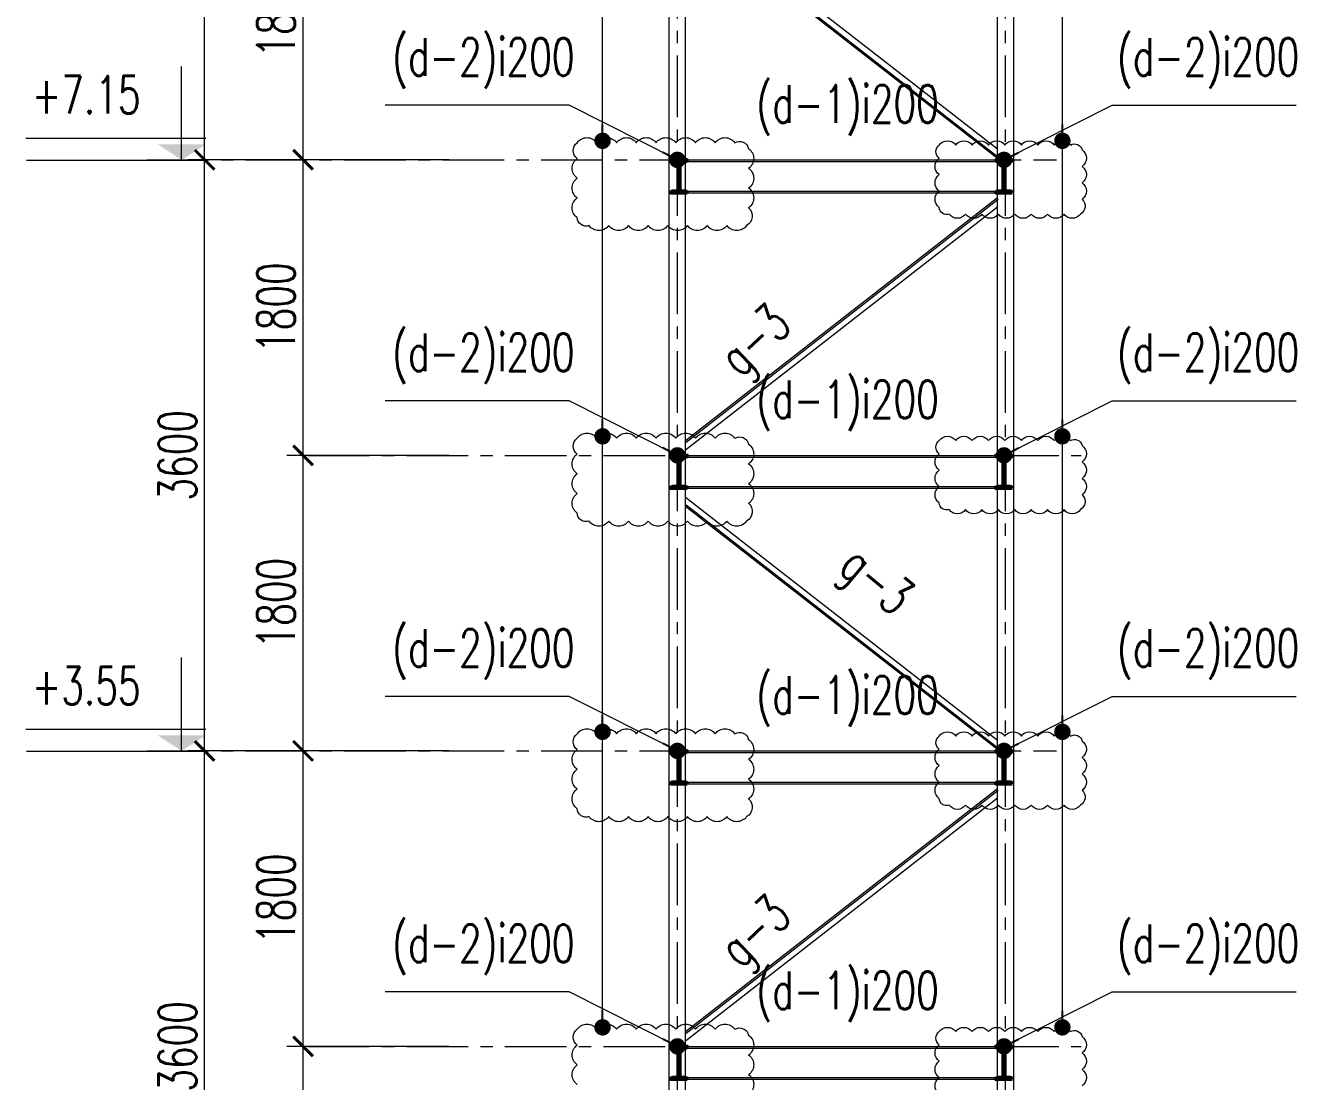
# Model space of a CAD drawing. Header units: millimetres. Extents: x 61738 to 439738, y 60858 to 151243.
# Drawn here: x 376531 to 384380, y 93832 to 100261 of the extents above; entities that cross this region are included whole.
import ezdxf
from ezdxf.enums import TextEntityAlignment as Align

# ---------------------------------------------------------------- set-up
doc = ezdxf.new("R2010")
doc.units = ezdxf.units.MM
doc.linetypes.add('CENTER', pattern=[2, 1.25, -0.25, 0.25, -0.25])
for name, color, linetype, lineweight in [('10-TEXT', 4, 'Continuous', 15), ('2-THEP2', 6, 'Continuous', 50), ('3-THAY', 7, 'Continuous', 18), ('6-TRUC', 8, 'CENTER', 9), ('8-DIM', 8, 'Continuous', 15), ('9-SO HIEU', 8, 'Continuous', 15)]:
    doc.layers.add(name, color=color, linetype=linetype, lineweight=lineweight)
doc.layers.add('KICHTHUOC', color=8, linetype='Continuous')
doc.styles.add('A3 - Text 2.3', font='Vnsimli.shx', dxfattribs={"width": 0.7, "height": 230})
doc.styles.add('A3-Text 2.3', font='vnsimli.shx', dxfattribs={"width": 0.7, "height": 230, "bigfont": 'vn.shx'})
doc.styles.add('S1', font='vnsimli.shx', dxfattribs={"width": 0.75})
doc.dimstyles.new('A3-1-100', dxfattribs={"dimtxt": 200, "dimasz": 120, "dimexe": 100, "dimexo": 0, "dimgap": 50, "dimtad": 1, "dimdec": 0, "dimdsep": 49, "dimtxsty": 'A3-Text 2.3', "dimblk": 'ARCHTICK', "dimcen": 10, "dimdle": 100, "dimclrd": 8, "dimclre": 8, "dimclrt": 2, "dimadec": 0, "dimazin": 2, "dimtfac": 1, "dimtdec": 0, "dimtix": 1, "dimtmove": 1, "dimatfit": 3, "dimldrblk": 'DOT', "dimfxl": 1, "dimtolj": 1, "dimtzin": 0, "dimlwd": -1, "dimlwe": -1, "dimarcsym": 0})

# ---------------------------------------------------------------- blocks, each defined once
blk = doc.blocks.new('_ArchTick')
at = {"color": 0, "linetype": 'ByBlock', "const_width": 0.15}
blk.add_lwpolyline([(-0.5, -0.5), (0.5, 0.5)], dxfattribs=at)
blk = doc.blocks.new('*D389')
at = {"layer": '8-DIM', "color": 8, "linetype": 'ByBlock', "ltscale": 100, "transparency": 16777216}
blk.add_line((377620.1, 92144.2), (377620.1, 95944.2), dxfattribs=at)
at = {"layer": '8-DIM', "color": 8, "ltscale": 100, "transparency": 16777216}
for p, q in [((379110, 95844.2), (377520.1, 95844.2)), ((379110, 92244.2), (377520.1, 92244.2))]:
    blk.add_line(p, q, dxfattribs=at)
at = {"layer": 'Defpoints', "color": 0, "ltscale": 100, "transparency": 16777216}
for p in [(377620.1, 95844.2), (379110, 95844.2), (379110, 92244.2)]:
    blk.add_point(p, dxfattribs=at)
at = {"layer": '8-DIM', "color": 8, "ltscale": 100, "transparency": 16777216, "xscale": 120, "yscale": 120, "zscale": 120}
for p, rotation in [((377620.1, 95844.2), 90), ((377620.1, 92244.2), 270)]:
    blk.add_blockref('_ArchTick', p, dxfattribs=dict(at, rotation=rotation))
at = {"layer": '8-DIM', "color": 2, "ltscale": 100, "transparency": 16777216, "insert": (377455.1, 94044.2), "char_height": 230, "attachment_point": 5, "rotation": 90, "style": 'A3-Text 2.3'}
blk.add_mtext('\\A1;3600', dxfattribs=at)
blk = doc.blocks.new('_Dot')
at = {"color": 0, "linetype": 'ByBlock', "lineweight": -2}
blk.add_line((-0.5, 0), (-1, 0), dxfattribs=at)
at = {"color": 0, "linetype": 'ByBlock', "const_width": 0.5}
blk.add_lwpolyline([(-0.25, 0, 1), (0.25, 0, 1)], format="xyb", close=True, dxfattribs=at)
blk = doc.blocks.new('*D390')
at = {"layer": '8-DIM', "color": 8, "linetype": 'ByBlock', "ltscale": 100, "transparency": 16777216}
blk.add_line((378220.1, 92144.2), (378220.1, 94144.2), dxfattribs=at)
at = {"layer": '8-DIM', "color": 8, "ltscale": 100, "transparency": 16777216}
for p, q in [((379110, 94044.2), (378120.1, 94044.2)), ((379110, 92244.2), (378120.1, 92244.2))]:
    blk.add_line(p, q, dxfattribs=at)
at = {"layer": 'Defpoints', "color": 0, "ltscale": 100, "transparency": 16777216}
for p in [(378220.1, 94044.2), (379110, 94044.2), (379110, 92244.2)]:
    blk.add_point(p, dxfattribs=at)
at = {"layer": '8-DIM', "color": 8, "ltscale": 100, "transparency": 16777216, "xscale": 120, "yscale": 120, "zscale": 120}
for p, rotation in [((378220.1, 94044.2), 90), ((378220.1, 92244.2), 270)]:
    blk.add_blockref('_ArchTick', p, dxfattribs=dict(at, rotation=rotation))
at = {"layer": '8-DIM', "color": 2, "ltscale": 100, "transparency": 16777216, "insert": (378055.1, 93144.2), "char_height": 230, "attachment_point": 5, "rotation": 90, "style": 'A3-Text 2.3'}
blk.add_mtext('\\A1;1800', dxfattribs=at)
blk = doc.blocks.new('*D391')
at = {"layer": '8-DIM', "color": 8, "linetype": 'ByBlock', "ltscale": 100, "transparency": 16777216}
blk.add_line((378220.1, 93944.2), (378220.1, 95944.2), dxfattribs=at)
at = {"layer": '8-DIM', "color": 8, "ltscale": 100, "transparency": 16777216}
for p, q in [((379110, 95844.2), (378120.1, 95844.2)), ((379110, 94044.2), (378120.1, 94044.2))]:
    blk.add_line(p, q, dxfattribs=at)
at = {"layer": 'Defpoints', "color": 0, "ltscale": 100, "transparency": 16777216}
for p in [(378220.1, 95844.2), (379110, 95844.2), (379110, 94044.2)]:
    blk.add_point(p, dxfattribs=at)
at = {"layer": '8-DIM', "color": 8, "ltscale": 100, "transparency": 16777216, "xscale": 120, "yscale": 120, "zscale": 120}
for p, rotation in [((378220.1, 95844.2), 90), ((378220.1, 94044.2), 270)]:
    blk.add_blockref('_ArchTick', p, dxfattribs=dict(at, rotation=rotation))
at = {"layer": '8-DIM', "color": 2, "ltscale": 100, "transparency": 16777216, "insert": (378055.1, 94944.2), "char_height": 230, "attachment_point": 5, "rotation": 90, "style": 'A3-Text 2.3'}
blk.add_mtext('\\A1;1800', dxfattribs=at)
blk = doc.blocks.new('*D392')
at = {"layer": '8-DIM', "color": 8, "linetype": 'ByBlock', "ltscale": 100, "transparency": 16777216}
blk.add_line((377620.1, 95744.2), (377620.1, 99544.2), dxfattribs=at)
at = {"layer": '8-DIM', "color": 8, "ltscale": 100, "transparency": 16777216}
for p, q in [((379110, 99444.2), (377520.1, 99444.2)), ((379110, 95844.2), (377520.1, 95844.2))]:
    blk.add_line(p, q, dxfattribs=at)
at = {"layer": 'Defpoints', "color": 0, "ltscale": 100, "transparency": 16777216}
for p in [(377620.1, 99444.2), (379110, 99444.2), (379110, 95844.2)]:
    blk.add_point(p, dxfattribs=at)
at = {"layer": '8-DIM', "color": 8, "ltscale": 100, "transparency": 16777216, "xscale": 120, "yscale": 120, "zscale": 120}
for p, rotation in [((377620.1, 99444.2), 90), ((377620.1, 95844.2), 270)]:
    blk.add_blockref('_ArchTick', p, dxfattribs=dict(at, rotation=rotation))
at = {"layer": '8-DIM', "color": 2, "ltscale": 100, "transparency": 16777216, "insert": (377455.1, 97644.2), "char_height": 230, "attachment_point": 5, "rotation": 90, "style": 'A3-Text 2.3'}
blk.add_mtext('\\A1;3600', dxfattribs=at)
blk = doc.blocks.new('*D393')
at = {"layer": '8-DIM', "color": 8, "linetype": 'ByBlock', "ltscale": 100, "transparency": 16777216}
blk.add_line((378220.1, 95744.2), (378220.1, 97744.2), dxfattribs=at)
at = {"layer": '8-DIM', "color": 8, "ltscale": 100, "transparency": 16777216}
for p, q in [((379110, 97644.2), (378120.1, 97644.2)), ((379110, 95844.2), (378120.1, 95844.2))]:
    blk.add_line(p, q, dxfattribs=at)
at = {"layer": 'Defpoints', "color": 0, "ltscale": 100, "transparency": 16777216}
for p in [(378220.1, 97644.2), (379110, 97644.2), (379110, 95844.2)]:
    blk.add_point(p, dxfattribs=at)
at = {"layer": '8-DIM', "color": 8, "ltscale": 100, "transparency": 16777216, "xscale": 120, "yscale": 120, "zscale": 120}
for p, rotation in [((378220.1, 97644.2), 90), ((378220.1, 95844.2), 270)]:
    blk.add_blockref('_ArchTick', p, dxfattribs=dict(at, rotation=rotation))
at = {"layer": '8-DIM', "color": 2, "ltscale": 100, "transparency": 16777216, "insert": (378055.1, 96744.2), "char_height": 230, "attachment_point": 5, "rotation": 90, "style": 'A3-Text 2.3'}
blk.add_mtext('\\A1;1800', dxfattribs=at)
blk = doc.blocks.new('*D394')
at = {"layer": '8-DIM', "color": 8, "linetype": 'ByBlock', "ltscale": 100, "transparency": 16777216}
blk.add_line((378220.1, 97544.2), (378220.1, 99544.2), dxfattribs=at)
at = {"layer": '8-DIM', "color": 8, "ltscale": 100, "transparency": 16777216}
for p, q in [((379110, 99444.2), (378120.1, 99444.2)), ((379110, 97644.2), (378120.1, 97644.2))]:
    blk.add_line(p, q, dxfattribs=at)
at = {"layer": 'Defpoints', "color": 0, "ltscale": 100, "transparency": 16777216}
for p in [(378220.1, 99444.2), (379110, 99444.2), (379110, 97644.2)]:
    blk.add_point(p, dxfattribs=at)
at = {"layer": '8-DIM', "color": 8, "ltscale": 100, "transparency": 16777216, "xscale": 120, "yscale": 120, "zscale": 120}
for p, rotation in [((378220.1, 99444.2), 90), ((378220.1, 97644.2), 270)]:
    blk.add_blockref('_ArchTick', p, dxfattribs=dict(at, rotation=rotation))
at = {"layer": '8-DIM', "color": 2, "ltscale": 100, "transparency": 16777216, "insert": (378055.1, 98544.2), "char_height": 230, "attachment_point": 5, "rotation": 90, "style": 'A3-Text 2.3'}
blk.add_mtext('\\A1;1800', dxfattribs=at)
blk = doc.blocks.new('*D395')
at = {"layer": '8-DIM', "color": 8, "linetype": 'ByBlock', "ltscale": 100, "transparency": 16777216}
blk.add_line((377620.1, 99344.2), (377620.1, 103144.2), dxfattribs=at)
at = {"layer": '8-DIM', "color": 8, "ltscale": 100, "transparency": 16777216}
for p, q in [((379110, 103044.2), (377520.1, 103044.2)), ((379110, 99444.2), (377520.1, 99444.2))]:
    blk.add_line(p, q, dxfattribs=at)
at = {"layer": 'Defpoints', "color": 0, "ltscale": 100, "transparency": 16777216}
for p in [(377620.1, 103044.2), (379110, 103044.2), (379110, 99444.2)]:
    blk.add_point(p, dxfattribs=at)
at = {"layer": '8-DIM', "color": 8, "ltscale": 100, "transparency": 16777216, "xscale": 120, "yscale": 120, "zscale": 120}
for p, rotation in [((377620.1, 103044.2), 90), ((377620.1, 99444.2), 270)]:
    blk.add_blockref('_ArchTick', p, dxfattribs=dict(at, rotation=rotation))
at = {"layer": '8-DIM', "color": 2, "ltscale": 100, "transparency": 16777216, "insert": (377455.1, 101244.2), "char_height": 230, "attachment_point": 5, "rotation": 90, "style": 'A3-Text 2.3'}
blk.add_mtext('\\A1;3600', dxfattribs=at)
blk = doc.blocks.new('*D396')
at = {"layer": '8-DIM', "color": 8, "linetype": 'ByBlock', "ltscale": 100, "transparency": 16777216}
blk.add_line((378220.1, 99344.2), (378220.1, 101344.2), dxfattribs=at)
at = {"layer": '8-DIM', "color": 8, "ltscale": 100, "transparency": 16777216}
for p, q in [((379110, 101244.2), (378120.1, 101244.2)), ((379110, 99444.2), (378120.1, 99444.2))]:
    blk.add_line(p, q, dxfattribs=at)
at = {"layer": 'Defpoints', "color": 0, "ltscale": 100, "transparency": 16777216}
for p in [(378220.1, 101244.2), (379110, 101244.2), (379110, 99444.2)]:
    blk.add_point(p, dxfattribs=at)
at = {"layer": '8-DIM', "color": 8, "ltscale": 100, "transparency": 16777216, "xscale": 120, "yscale": 120, "zscale": 120}
for p, rotation in [((378220.1, 101244.2), 90), ((378220.1, 99444.2), 270)]:
    blk.add_blockref('_ArchTick', p, dxfattribs=dict(at, rotation=rotation))
at = {"layer": '8-DIM', "color": 2, "ltscale": 100, "transparency": 16777216, "insert": (378055.1, 100344.2), "char_height": 230, "attachment_point": 5, "rotation": 90, "style": 'A3-Text 2.3'}
blk.add_mtext('\\A1;1800', dxfattribs=at)
blk = doc.blocks.new('*U61')
at = {"layer": '10-TEXT'}
for p, q in [((17614.6, 449766.8), (17614.6, 450310.3)), ((16706.3, 449893.2), (17755.7, 449893.2)), ((16709.8, 449765.7), (17757.1, 449765.7))]:
    blk.add_line(p, q, dxfattribs=at)
at = {"layer": '10-TEXT', "color": 1}
blk.add_solid([(17755.8, 449858.1), (17614.6, 449766.8), (17473.3, 449858.1)], dxfattribs=at)

msp = doc.modelspace()

# ---------------------------------------------------------------- linework, layer by layer
at = {"layer": '2-THEP2'}
for points in [[(380560.1, 99244.2), (380460.1, 99244.2), (380460.1, 99244.2, -0.414214), (380470.1, 99254.2), (380495.1, 99254.2, 0.414214), (380505.1, 99264.2), (380505.1, 99424.2, 0.414214), (380495.1, 99434.2), (380470.1, 99434.2, -0.414214), (380460.1, 99444.2), (380460.1, 99444.2), (380560.1, 99444.2), (380560.1, 99444.2, -0.414214), (380550.1, 99434.2), (380525.1, 99434.2, 0.414214), (380515.1, 99424.2), (380515.1, 99264.2, 0.414214), (380525.1, 99254.2), (380550.1, 99254.2, -0.414214), (380560.1, 99244.2)], [(382540.1, 99244.2), (382440.1, 99244.2), (382440.1, 99244.2, -0.414214), (382450.1, 99254.2), (382475.1, 99254.2, 0.414214), (382485.1, 99264.2), (382485.1, 99424.2, 0.414214), (382475.1, 99434.2), (382450.1, 99434.2, -0.414214), (382440.1, 99444.2), (382440.1, 99444.2), (382540.1, 99444.2), (382540.1, 99444.2, -0.414214), (382530.1, 99434.2), (382505.1, 99434.2, 0.414214), (382495.1, 99424.2), (382495.1, 99264.2, 0.414214), (382505.1, 99254.2), (382530.1, 99254.2, -0.414214), (382540.1, 99244.2)], [(380560.1, 97444.2), (380460.1, 97444.2), (380460.1, 97444.2, -0.414214), (380470.1, 97454.2), (380495.1, 97454.2, 0.414214), (380505.1, 97464.2), (380505.1, 97624.2, 0.414214), (380495.1, 97634.2), (380470.1, 97634.2, -0.414214), (380460.1, 97644.2), (380460.1, 97644.2), (380560.1, 97644.2), (380560.1, 97644.2, -0.414214), (380550.1, 97634.2), (380525.1, 97634.2, 0.414214), (380515.1, 97624.2), (380515.1, 97464.2, 0.414214), (380525.1, 97454.2), (380550.1, 97454.2, -0.414214), (380560.1, 97444.2)], [(382540.1, 97444.2), (382440.1, 97444.2), (382440.1, 97444.2, -0.414214), (382450.1, 97454.2), (382475.1, 97454.2, 0.414214), (382485.1, 97464.2), (382485.1, 97624.2, 0.414214), (382475.1, 97634.2), (382450.1, 97634.2, -0.414214), (382440.1, 97644.2), (382440.1, 97644.2), (382540.1, 97644.2), (382540.1, 97644.2, -0.414214), (382530.1, 97634.2), (382505.1, 97634.2, 0.414214), (382495.1, 97624.2), (382495.1, 97464.2, 0.414214), (382505.1, 97454.2), (382530.1, 97454.2, -0.414214), (382540.1, 97444.2)], [(380560.1, 95644.2), (380460.1, 95644.2), (380460.1, 95644.2, -0.414214), (380470.1, 95654.2), (380495.1, 95654.2, 0.414214), (380505.1, 95664.2), (380505.1, 95824.2, 0.414214), (380495.1, 95834.2), (380470.1, 95834.2, -0.414214), (380460.1, 95844.2), (380460.1, 95844.2), (380560.1, 95844.2), (380560.1, 95844.2, -0.414214), (380550.1, 95834.2), (380525.1, 95834.2, 0.414214), (380515.1, 95824.2), (380515.1, 95664.2, 0.414214), (380525.1, 95654.2), (380550.1, 95654.2, -0.414214), (380560.1, 95644.2)], [(382540.1, 95644.2), (382440.1, 95644.2), (382440.1, 95644.2, -0.414214), (382450.1, 95654.2), (382475.1, 95654.2, 0.414214), (382485.1, 95664.2), (382485.1, 95824.2, 0.414214), (382475.1, 95834.2), (382450.1, 95834.2, -0.414214), (382440.1, 95844.2), (382440.1, 95844.2), (382540.1, 95844.2), (382540.1, 95844.2, -0.414214), (382530.1, 95834.2), (382505.1, 95834.2, 0.414214), (382495.1, 95824.2), (382495.1, 95664.2, 0.414214), (382505.1, 95654.2), (382530.1, 95654.2, -0.414214), (382540.1, 95644.2)], [(380560.1, 93844.2), (380460.1, 93844.2), (380460.1, 93844.2, -0.414214), (380470.1, 93854.2), (380495.1, 93854.2, 0.414214), (380505.1, 93864.2), (380505.1, 94024.2, 0.414214), (380495.1, 94034.2), (380470.1, 94034.2, -0.414214), (380460.1, 94044.2), (380460.1, 94044.2), (380560.1, 94044.2), (380560.1, 94044.2, -0.414214), (380550.1, 94034.2), (380525.1, 94034.2, 0.414214), (380515.1, 94024.2), (380515.1, 93864.2, 0.414214), (380525.1, 93854.2), (380550.1, 93854.2, -0.414214), (380560.1, 93844.2)], [(382540.1, 93844.2), (382440.1, 93844.2), (382440.1, 93844.2, -0.414214), (382450.1, 93854.2), (382475.1, 93854.2, 0.414214), (382485.1, 93864.2), (382485.1, 94024.2, 0.414214), (382475.1, 94034.2), (382450.1, 94034.2, -0.414214), (382440.1, 94044.2), (382440.1, 94044.2), (382540.1, 94044.2), (382540.1, 94044.2, -0.414214), (382530.1, 94034.2), (382505.1, 94034.2, 0.414214), (382495.1, 94024.2), (382495.1, 93864.2, 0.414214), (382505.1, 93854.2), (382530.1, 93854.2, -0.414214), (382540.1, 93844.2)]]:
    msp.add_lwpolyline(points, format="xyb", close=True, dxfattribs=at)
at = {"layer": '3-THAY', "ltscale": 300}
for points in [[(380450.1, 92244.2), (380450.1, 111194.2)], [(380550.1, 92244.2), (380550.1, 111194.2)], [(382450.1, 92244.2), (382450.1, 111194.2)], [(382550.1, 92244.2), (382550.1, 111194.2)]]:
    msp.add_lwpolyline(points, dxfattribs=at)
at = {"layer": '3-THAY', "ltscale": 500}
for points in [[(380550.1, 100990.3), (382450.1, 99510.3)], [(380550.1, 100934.2), (382450.1, 99454.2)], [(380554.7, 100943.1), (382450.1, 99465.4)], [(380550.1, 99444.2), (382450.1, 99444.2)], [(380550.1, 99434.2), (382450.1, 99434.2)], [(380550.1, 99254.2), (382450.1, 99254.2)], [(380550.1, 99244.2), (382450.1, 99244.2)], [(380550.1, 97734.2), (382450.1, 99214.2)], [(380550.1, 97678), (382450.1, 99158)], [(380554.7, 97725.3), (382454.7, 99205.3)], [(380550.1, 97644.2), (382450.1, 97644.2)], [(380550.1, 97644.2), (382450.1, 97644.2)], [(380550.1, 97634.2), (382450.1, 97634.2)], [(380550.1, 97634.2), (382450.1, 97634.2)], [(380550.1, 97454.2), (382450.1, 97454.2)], [(380550.1, 97454.2), (382450.1, 97454.2)], [(380550.1, 97444.2), (382450.1, 97444.2)], [(380550.1, 97444.2), (382450.1, 97444.2)], [(380550.1, 97390.3), (382450.1, 95910.3)], [(380554.7, 97343.1), (382450.1, 95865.4)], [(380550.1, 97334.2), (382450.1, 95854.2)], [(380550.1, 95844.2), (382450.1, 95844.2)], [(380550.1, 95834.2), (382450.1, 95834.2)], [(380550.1, 95654.2), (382450.1, 95654.2)], [(380550.1, 95644.2), (382450.1, 95644.2)], [(380550.1, 94134.2), (382450.1, 95614.2)], [(380550.1, 94078), (382450.1, 95558)], [(380554.7, 94125.3), (382454.7, 95605.3)], [(380550.1, 94044.2), (382450.1, 94044.2)], [(380550.1, 94034.2), (382450.1, 94034.2)], [(380550.1, 93854.2), (382450.1, 93854.2)], [(380550.1, 93844.2), (382450.1, 93844.2)]]:
    msp.add_lwpolyline(points, dxfattribs=at)
at = {"layer": '6-TRUC', "ltscale": 300}
for points in [[(380500.1, 90104.2), (380500.1, 111444.2)], [(382500.1, 90104.2), (382500.1, 111194.2)], [(377270.1, 99444.2), (382810.1, 99444.2)], [(378250.1, 97644.2), (382960.1, 97644.2)], [(377270.1, 95844.2), (382810.1, 95844.2)], [(378250.1, 94044.2), (382960.1, 94044.2)]]:
    msp.add_lwpolyline(points, dxfattribs=at)
at = {"layer": '9-SO HIEU', "ltscale": 500}
for points in [[(379890.1, 99548.2, -0.520567), (380010.1, 99548.2, -0.520567), (380130.1, 99548.2, -0.520567), (380250.1, 99548.2, -0.520567), (380370.1, 99548.2, -0.520567), (380490.1, 99548.2, -0.520567), (380610.1, 99548.2, -0.520567), (380730.1, 99548.2, -0.520567), (380850.1, 99548.2, -0.520567), (380934.1, 99512.2, -0.520567), (380934.1, 99392.2, -0.520567), (380934.1, 99272.2, -0.520567), (380934.1, 99152.2, -0.520567), (380922.1, 99044.2, -0.520567), (380802.1, 99044.2, -0.520567), (380682.1, 99044.2, -0.520567), (380562.1, 99044.2, -0.520567), (380442.1, 99044.2, -0.520567), (380322.1, 99044.2, -0.520567), (380202.1, 99044.2, -0.520567), (380082.1, 99044.2, -0.520567), (379962.1, 99044.2, -0.520567), (379890.1, 99092.2, -0.520567), (379890.1, 99212.2, -0.520567), (379890.1, 99332.2, -0.520567), (379890.1, 99452.2, -0.520567)], [(382095.8, 99534.2, -0.520567), (382195.8, 99534.2, -0.520567), (382295.8, 99534.2, -0.520567), (382395.8, 99534.2, -0.520567), (382495.8, 99534.2, -0.520567), (382595.8, 99534.2, -0.520567), (382695.8, 99534.2, -0.520567), (382795.8, 99534.2, -0.520567), (382895.8, 99534.2, -0.520567), (382965.8, 99504.2, -0.520567), (382965.8, 99404.2, -0.520567), (382965.8, 99304.2, -0.520567), (382965.8, 99204.2, -0.520567), (382955.8, 99114.2, -0.520567), (382855.8, 99114.2, -0.520567), (382755.8, 99114.2, -0.520567), (382655.8, 99114.2, -0.520567), (382555.8, 99114.2, -0.520567), (382455.8, 99114.2, -0.520567), (382355.8, 99114.2, -0.520567), (382255.8, 99114.2, -0.520567), (382155.8, 99114.2, -0.520567), (382095.8, 99154.2, -0.520567), (382095.8, 99254.2, -0.520567), (382095.8, 99354.2, -0.520567), (382095.8, 99454.2, -0.520567)], [(379890.1, 97748.2, -0.520567), (380010.1, 97748.2, -0.520567), (380130.1, 97748.2, -0.520567), (380250.1, 97748.2, -0.520567), (380370.1, 97748.2, -0.520567), (380490.1, 97748.2, -0.520567), (380610.1, 97748.2, -0.520567), (380730.1, 97748.2, -0.520567), (380850.1, 97748.2, -0.520567), (380934.1, 97712.2, -0.520567), (380934.1, 97592.2, -0.520567), (380934.1, 97472.2, -0.520567), (380934.1, 97352.2, -0.520567), (380922.1, 97244.2, -0.520567), (380802.1, 97244.2, -0.520567), (380682.1, 97244.2, -0.520567), (380562.1, 97244.2, -0.520567), (380442.1, 97244.2, -0.520567), (380322.1, 97244.2, -0.520567), (380202.1, 97244.2, -0.520567), (380082.1, 97244.2, -0.520567), (379962.1, 97244.2, -0.520567), (379890.1, 97292.2, -0.520567), (379890.1, 97412.2, -0.520567), (379890.1, 97532.2, -0.520567), (379890.1, 97652.2, -0.520567)], [(379890.1, 97748.2, -0.520567), (380010.1, 97748.2, -0.520567), (380130.1, 97748.2, -0.520567), (380250.1, 97748.2, -0.520567), (380370.1, 97748.2, -0.520567), (380490.1, 97748.2, -0.520567), (380610.1, 97748.2, -0.520567), (380730.1, 97748.2, -0.520567), (380850.1, 97748.2, -0.520567), (380934.1, 97712.2, -0.520567), (380934.1, 97592.2, -0.520567), (380934.1, 97472.2, -0.520567), (380934.1, 97352.2, -0.520567), (380922.1, 97244.2, -0.520567), (380802.1, 97244.2, -0.520567), (380682.1, 97244.2, -0.520567), (380562.1, 97244.2, -0.520567), (380442.1, 97244.2, -0.520567), (380322.1, 97244.2, -0.520567), (380202.1, 97244.2, -0.520567), (380082.1, 97244.2, -0.520567), (379962.1, 97244.2, -0.520567), (379890.1, 97292.2, -0.520567), (379890.1, 97412.2, -0.520567), (379890.1, 97532.2, -0.520567), (379890.1, 97652.2, -0.520567)], [(382095.8, 97734.2, -0.520567), (382195.8, 97734.2, -0.520567), (382295.8, 97734.2, -0.520567), (382395.8, 97734.2, -0.520567), (382495.8, 97734.2, -0.520567), (382595.8, 97734.2, -0.520567), (382695.8, 97734.2, -0.520567), (382795.8, 97734.2, -0.520567), (382895.8, 97734.2, -0.520567), (382965.8, 97704.2, -0.520567), (382965.8, 97604.2, -0.520567), (382965.8, 97504.2, -0.520567), (382965.8, 97404.2, -0.520567), (382955.8, 97314.2, -0.520567), (382855.8, 97314.2, -0.520567), (382755.8, 97314.2, -0.520567), (382655.8, 97314.2, -0.520567), (382555.8, 97314.2, -0.520567), (382455.8, 97314.2, -0.520567), (382355.8, 97314.2, -0.520567), (382255.8, 97314.2, -0.520567), (382155.8, 97314.2, -0.520567), (382095.8, 97354.2, -0.520567), (382095.8, 97454.2, -0.520567), (382095.8, 97554.2, -0.520567), (382095.8, 97654.2, -0.520567)], [(379890.1, 95948.2, -0.520567), (380010.1, 95948.2, -0.520567), (380130.1, 95948.2, -0.520567), (380250.1, 95948.2, -0.520567), (380370.1, 95948.2, -0.520567), (380490.1, 95948.2, -0.520567), (380610.1, 95948.2, -0.520567), (380730.1, 95948.2, -0.520567), (380850.1, 95948.2, -0.520567), (380934.1, 95912.2, -0.520567), (380934.1, 95792.2, -0.520567), (380934.1, 95672.2, -0.520567), (380934.1, 95552.2, -0.520567), (380922.1, 95444.2, -0.520567), (380802.1, 95444.2, -0.520567), (380682.1, 95444.2, -0.520567), (380562.1, 95444.2, -0.520567), (380442.1, 95444.2, -0.520567), (380322.1, 95444.2, -0.520567), (380202.1, 95444.2, -0.520567), (380082.1, 95444.2, -0.520567), (379962.1, 95444.2, -0.520567), (379890.1, 95492.2, -0.520567), (379890.1, 95612.2, -0.520567), (379890.1, 95732.2, -0.520567), (379890.1, 95852.2, -0.520567)], [(382095.8, 95934.2, -0.520567), (382195.8, 95934.2, -0.520567), (382295.8, 95934.2, -0.520567), (382395.8, 95934.2, -0.520567), (382495.8, 95934.2, -0.520567), (382595.8, 95934.2, -0.520567), (382695.8, 95934.2, -0.520567), (382795.8, 95934.2, -0.520567), (382895.8, 95934.2, -0.520567), (382965.8, 95904.2, -0.520567), (382965.8, 95804.2, -0.520567), (382965.8, 95704.2, -0.520567), (382965.8, 95604.2, -0.520567), (382955.8, 95514.2, -0.520567), (382855.8, 95514.2, -0.520567), (382755.8, 95514.2, -0.520567), (382655.8, 95514.2, -0.520567), (382555.8, 95514.2, -0.520567), (382455.8, 95514.2, -0.520567), (382355.8, 95514.2, -0.520567), (382255.8, 95514.2, -0.520567), (382155.8, 95514.2, -0.520567), (382095.8, 95554.2, -0.520567), (382095.8, 95654.2, -0.520567), (382095.8, 95754.2, -0.520567), (382095.8, 95854.2, -0.520567)]]:
    msp.add_lwpolyline(points, format="xyb", close=True, dxfattribs=at)
for points in [[(379890.1, 93812.2, -0.520567), (379890.1, 93932.2, -0.520567), (379890.1, 94052.2, -0.520567), (379890.1, 94148.2, -0.520567), (380010.1, 94148.2, -0.520567), (380130.1, 94148.2, -0.520567), (380250.1, 94148.2, -0.520567), (380370.1, 94148.2, -0.520567), (380490.1, 94148.2, -0.520567), (380610.1, 94148.2, -0.520567), (380730.1, 94148.2, -0.520567), (380850.1, 94148.2, -0.520567), (380934.1, 94112.2, -0.520567), (380934.1, 93992.2, -0.520567), (380934.1, 93872.2, -0.520567), (380934.1, 93752.2, -0.520567)], [(382095.8, 93754.2, -0.520567), (382095.8, 93854.2, -0.520567), (382095.8, 93954.2, -0.520567), (382095.8, 94054.2, -0.520567), (382095.8, 94134.2, -0.520567), (382195.8, 94134.2, -0.520567), (382295.8, 94134.2, -0.520567), (382395.8, 94134.2, -0.520567), (382495.8, 94134.2, -0.520567), (382595.8, 94134.2, -0.520567), (382695.8, 94134.2, -0.520567), (382795.8, 94134.2, -0.520567), (382895.8, 94134.2, -0.520567), (382965.8, 94104.2, -0.520567), (382965.8, 94004.2, -0.520567), (382965.8, 93904.2, -0.520567), (382965.8, 93804.2, -0.520567)]]:
    msp.add_lwpolyline(points, format="xyb", dxfattribs=at)

# ---------------------------------------------------------------- block references
at = {"layer": 'KICHTHUOC', "xscale": 1.045454545455868, "yscale": 1.045454545455868, "zscale": 1.045454545455868}
for p in [(359064.9, -370766.6), (359064.9, -374366.6)]:
    msp.add_blockref('*U61', p, dxfattribs=at)

# ---------------------------------------------------------------- texts
at = {"layer": '10-TEXT', "style": 'S1', "width": 0.7}
for s, p in [('(d-2)i200', (379873.8, 99956.3)), ('(d-2)i200', (384289.5, 99956.3)), ('(d-1)i200', (382093, 99670)), ('(d-2)i200', (379873.8, 98156.3)), ('(d-2)i200', (384289.5, 98156.3)), ('(d-1)i200', (382093, 97870)), ('(d-2)i200', (379873.8, 96356.3)), ('(d-2)i200', (384289.5, 96356.3)), ('(d-1)i200', (382093, 96070)), ('(d-2)i200', (379873.8, 94556.3)), ('(d-2)i200', (384289.5, 94556.3)), ('(d-1)i200', (382093, 94270))]:
    msp.add_text(s, height=230, dxfattribs=at).set_placement(p, align=Align.RIGHT)
at = {"layer": '10-TEXT', "style": 'A3 - Text 2.3', "width": 0.7}
for s, p in [('+7.15', (376567.6, 99725.8)), ('+3.55', (376567.6, 96125.8))]:
    msp.add_text(s, height=230, dxfattribs=at).set_placement(p)
at = {"layer": '10-TEXT', "style": 'S1', "width": 0.7}
for rotation, p in [(43.46637, (381210, 98420)), (320.59139, (381818, 96656.9)), (43.46637, (381210, 94820))]:
    msp.add_text('g-3', height=230, rotation=rotation, dxfattribs=at).set_placement(p, align=Align.RIGHT)

# ---------------------------------------------------------------- dimensions: what is measured, and where the dimension line sits
at = {"layer": '8-DIM', "ltscale": 100}
for base, p1, p2, picture, middle in [((377620.1, 103044.2), (379110, 99444.2), (379110, 103044.2), '*D395', (377455.1, 101244.2)), ((378220.1, 101244.2), (379110, 99444.2), (379110, 101244.2), '*D396', (378055.1, 100344.2)), ((377620.1, 99444.2), (379110, 95844.2), (379110, 99444.2), '*D392', (377455.1, 97644.2)), ((378220.1, 99444.2), (379110, 97644.2), (379110, 99444.2), '*D394', (378055.1, 98544.2)), ((378220.1, 97644.2), (379110, 95844.2), (379110, 97644.2), '*D393', (378055.1, 96744.2)), ((377620.1, 95844.2), (379110, 92244.2), (379110, 95844.2), '*D389', (377455.1, 94044.2)), ((378220.1, 95844.2), (379110, 94044.2), (379110, 95844.2), '*D391', (378055.1, 94944.2)), ((378220.1, 94044.2), (379110, 92244.2), (379110, 94044.2), '*D390', (378055.1, 93144.2))]:
    dim = msp.add_linear_dim(base=base, p1=p1, p2=p2, angle=90, dimstyle='A3-1-100', dxfattribs=at)
    dim.commit()
    dim.dimension.update_dxf_attribs({"geometry": picture, "text_midpoint": middle})

# ---------------------------------------------------------------- leaders
at = {"layer": '9-SO HIEU', "ltscale": 500}
for points, override in [([(380044.5, 94160.2), (380044.5, 107438.8), (378510.1, 107438.8)], {"dimasz": 100, "dimtad": 0}), ([(382845.8, 94160.2), (382845.8, 106131.1), (384380.1, 106131.1)], {"dimasz": 100, "dimtad": 0}), ([(380044.5, 99560.2), (380044.5, 100014.2)], {"dimasz": 100, "dimtad": 0}), ([(382845.8, 99560.2), (382845.8, 100014.2)], {"dimasz": 100, "dimgap": 50, "dimtad": 0}), ([(380500.1, 99444.2), (379840.1, 99776.3), (378720.1, 99776.3)], {"dimasz": 100, "dimtad": 0}), ([(382490.1, 99444.2), (383150.1, 99776.3), (384270.1, 99776.3)], {"dimasz": 100, "dimtad": 0}), ([(380044.5, 97760.2), (380044.5, 98214.2)], {"dimasz": 100, "dimgap": 50, "dimtad": 0}), ([(382845.8, 97760.2), (382845.8, 98214.2)], {"dimasz": 100, "dimgap": 50, "dimtad": 0}), ([(380500.1, 97644.2), (379840.1, 97976.3), (378720.1, 97976.3)], {"dimasz": 100, "dimtad": 0}), ([(382490.1, 97644.2), (383150.1, 97976.3), (384270.1, 97976.3)], {"dimasz": 100, "dimtad": 0}), ([(380044.5, 95960.2), (380044.5, 96414.2)], {"dimasz": 100, "dimtad": 0}), ([(382845.8, 95960.2), (382845.8, 96414.2)], {"dimasz": 100, "dimgap": 50, "dimtad": 0}), ([(380500.1, 95844.2), (379840.1, 96176.3), (378720.1, 96176.3)], {"dimasz": 100, "dimtad": 0}), ([(382490.1, 95844.2), (383150.1, 96176.3), (384270.1, 96176.3)], {"dimasz": 100, "dimtad": 0}), ([(380500.1, 94044.2), (379840.1, 94376.3), (378720.1, 94376.3)], {"dimasz": 100, "dimtad": 0}), ([(382490.1, 94044.2), (383150.1, 94376.3), (384270.1, 94376.3)], {"dimasz": 100, "dimtad": 0})]:
    msp.add_leader(points, dimstyle='A3-1-100', override=override, dxfattribs=at)

doc.saveas('drawing.dxf')
